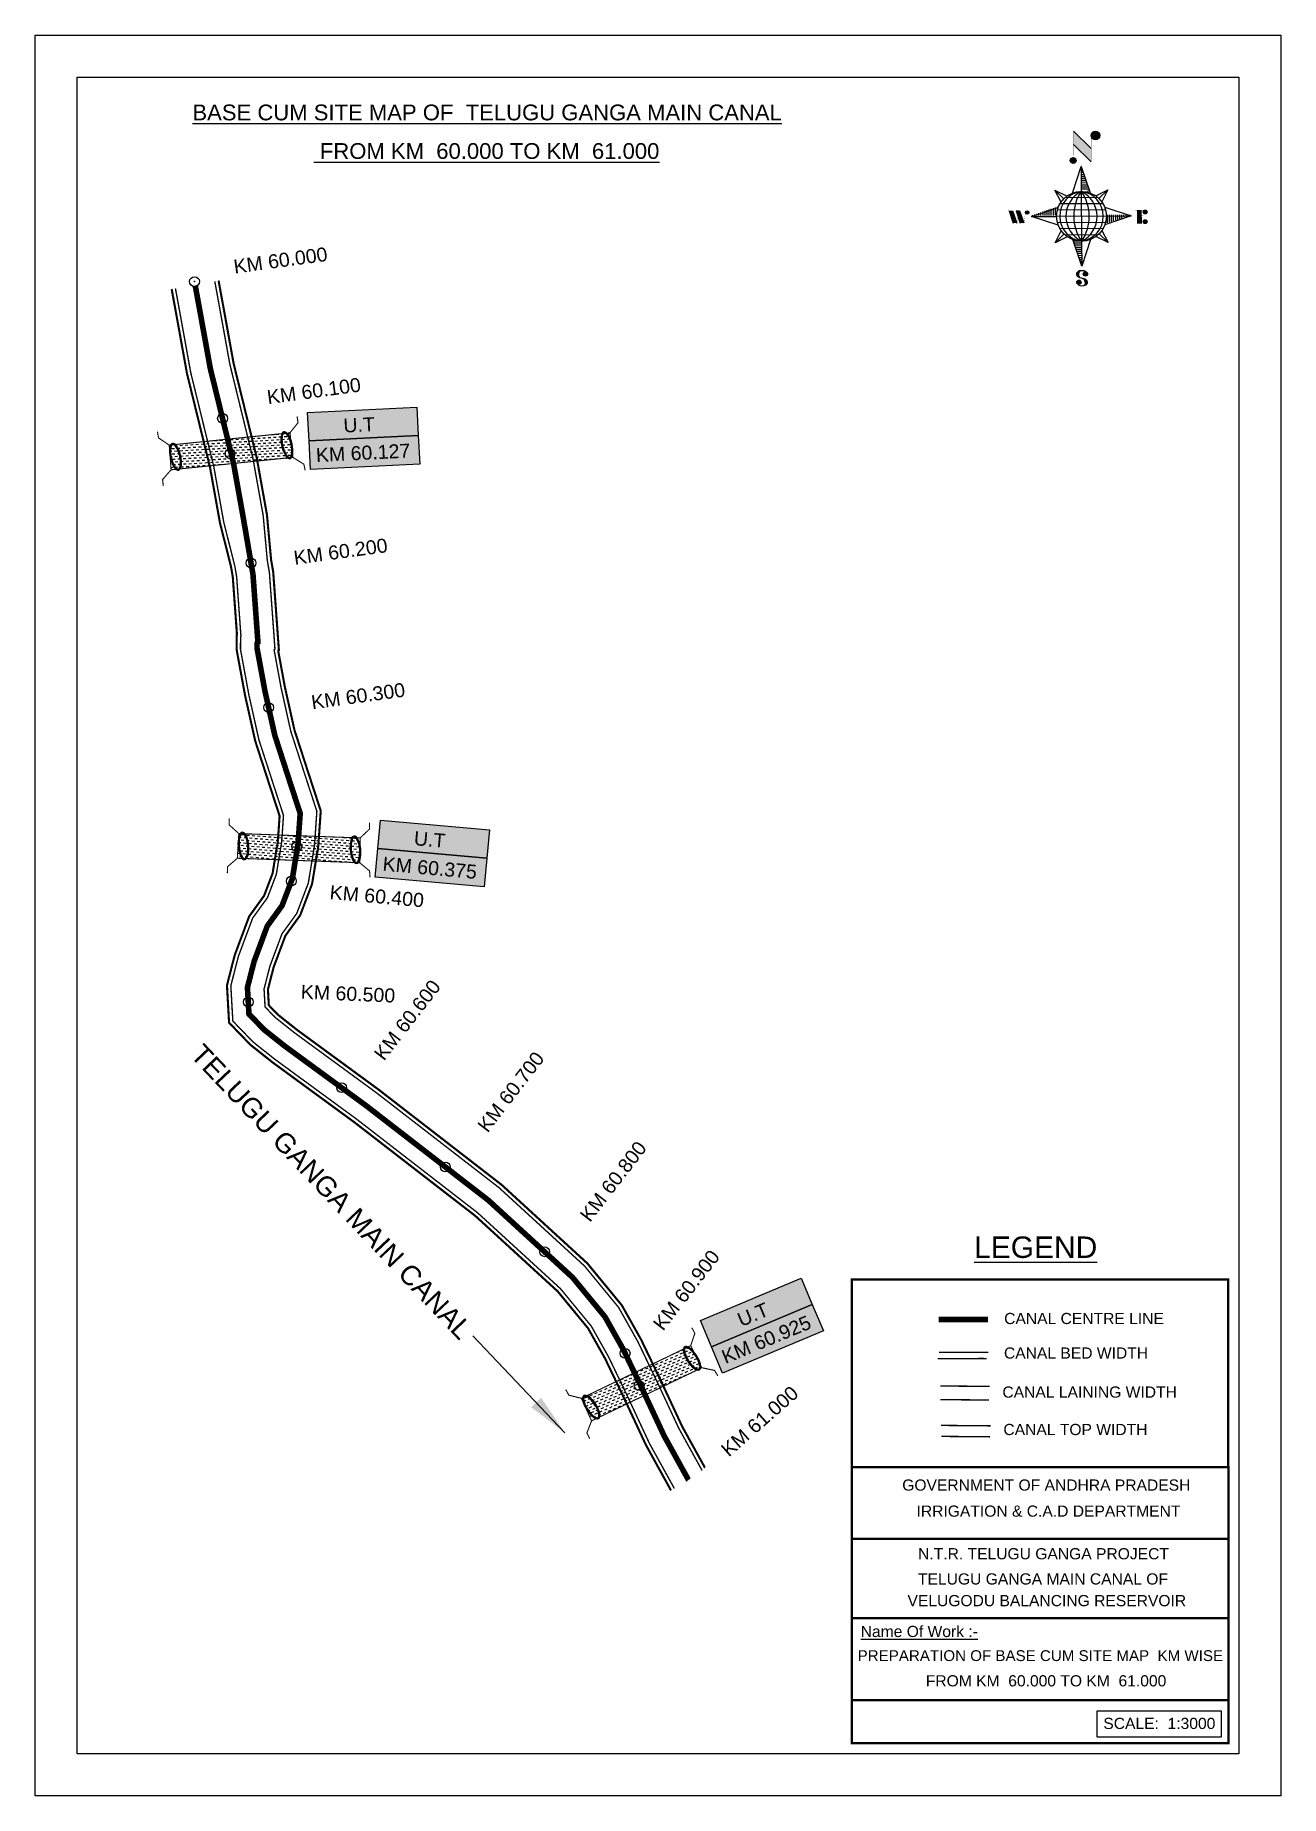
# Model space of a CAD drawing. Header units: inches. Extents: x 248738 to 249629, y 1712519 to 1713779.
import ezdxf

# ---------------------------------------------------------------- set-up
doc = ezdxf.new("R2010")
doc.units = ezdxf.units.IN
doc.header["$MEASUREMENT"] = 0
doc.header["$PDMODE"] = 32
doc.header["$PDSIZE"] = 7
doc.linetypes.add('ACAD_ISO02W100', pattern=[15, 12, -3])
for name, color, linetype in [('AQUADUCT', 1, 'Continuous'), ('bed with', 5, 'Continuous'), ('bord', 1, 'Continuous'), ('canal', 1, 'Continuous'), ('chainage', 7, 'Continuous'), ('FRAME 025', 7, 'Continuous'), ('laying', 4, 'Continuous'), ('lining', 4, 'Continuous'), ('STREAM', 4, 'Continuous'), ('Stu coo', 3, 'Continuous'), ('TEXT', 7, 'Continuous'), ('top of bund', 1, 'Continuous'), ('UT', 173, 'ACAD_ISO02W100'), ('V', 6, 'Continuous'), ('ZSTU', 7, 'Continuous')]:
    doc.layers.add(name, color=color, linetype=linetype)
doc.styles.get("Standard").update_dxf_attribs({"font": 'arial.ttf'})
doc.dimstyles.get("Standard").update_dxf_attribs({"dimtxt": 0.18, "dimasz": 0.18, "dimexe": 0.18, "dimexo": 0.0625, "dimgap": 0.09, "dimtad": 0, "dimtih": 1, "dimtoh": 1, "dimdec": 4, "dimzin": 0, "dimdsep": 46, "dimtxsty": 'Standard', "dimcen": 0.09, "dimadec": 0, "dimazin": 0, "dimtfac": 1, "dimtdec": 4, "dimtofl": 0, "dimtmove": 0, "dimatfit": 3, "dimfxl": 1, "dimtolj": 1, "dimtzin": 0, "dimarcsym": 0})
pattern_1 = [(267.2971131487395, (-8720374.9383359, 50637915.13839893), (10.53672553373347, -0.4974314379093613), [])]
pattern_2 = [(357.2971131487395, (-8720374.9383359, 50637915.13839893), (0.4974314379093601, 10.53672553373348), [])]

# ---------------------------------------------------------------- blocks, each defined once
blk = doc.blocks.new('GGF')
at = {"layer": 'STREAM'}
h = blk.add_hatch(dxfattribs=at)
h.set_pattern_fill('DASH', color=256, scale=10, angle=-6.082734917303942, style=0)
h.set_pattern_definition([(353.9172650826961, (-115347.3726237068, 1016.387648081312), (1.375417949938526, 1.110506849590268), [1.25, -1.25])])
h.paths.add_polyline_path([(406186.8358267642, 1485623.894007653), (406186.3350356966, 1485618.16585714), (406185.8342446289, 1485612.437706626), (406242.6024607782, 1485608.895201602), (406242.8636284556, 1485614.639267362), (406243.1247961327, 1485620.383333121)])
at = {"layer": 'laying', "linetype": 'ByBlock', "extrusion": (0, 0, -1)}
for centre in [(406188.8340515448, 1485618.100544371), (406240.8092758137, 1485614.964376942)]:
    blk.add_ellipse(centre, major_axis=(0.4022038884711088, -6.365555352701567), ratio=0.3887167828476952, dxfattribs=at)
at = {"layer": 'laying', "linetype": 'ByBlock'}
for points in [[(406189.2044231551, 1485612.238788546), (406189.1301593552, 1485612.234096231), (406189.0528622998, 1485612.245618227), (406188.8631006061, 1485612.324588027), (406188.7519765225, 1485612.394145026), (406188.5122836892, 1485612.610022701), (406188.3845252309, 1485612.755754402), (406187.9901122551, 1485613.318903608), (406187.7273521348, 1485613.85898441), (406187.2895556467, 1485615.151754198), (406187.1131680161, 1485615.903753204), (406186.8806331598, 1485617.489787864), (406186.8243655579, 1485618.323341603), (406186.8412834518, 1485619.932858505), (406186.9146281564, 1485620.708349793), (406187.1740924141, 1485622.067517512), (406187.3614922329, 1485622.65073727), (406187.7140922088, 1485623.356040432), (406187.8630650354, 1485623.567618286), (406188.1141012118, 1485623.821781273), (406188.2175726035, 1485623.889167762), (406188.3951326545, 1485623.961233407), (406188.4694103668, 1485623.970225642), (406188.6399464445, 1485623.94807565), (406188.7398646418, 1485623.913414563), (406188.9754422541, 1485623.761023998), (406189.1085637353, 1485623.642922326), (406189.3815283708, 1485623.318037364), (406189.5211763898, 1485623.111945711), (406189.9516964495, 1485622.33059618), (406190.2214699374, 1485621.608086816), (406190.6248590543, 1485619.961048005), (406190.7595287117, 1485619.037350996), (406190.8632364098, 1485617.186895084), (406190.8321935693, 1485616.26108243), (406190.6143732872, 1485614.607066808), (406190.4262052957, 1485613.879561222), (406190.055177624, 1485613.01905299), (406189.9016287614, 1485612.765040143), (406189.6325239488, 1485612.445281366), (406189.5169377527, 1485612.35368761), (406189.3392356181, 1485612.260876767), (406189.2716159608, 1485612.243034084), (406189.2044231551, 1485612.238788546)], [(406241.179647424, 1485609.102621116), (406241.1053836241, 1485609.097928802), (406241.0280865688, 1485609.109450798), (406240.838324875, 1485609.188420597), (406240.7272007914, 1485609.257977597), (406240.4875079581, 1485609.473855271), (406240.3597494998, 1485609.619586973), (406239.965336524, 1485610.182736179), (406239.7025764037, 1485610.722816981), (406239.2647799156, 1485612.015586769), (406239.088392285, 1485612.767585774), (406238.8558574287, 1485614.353620435), (406238.7995898268, 1485615.187174174), (406238.8165077207, 1485616.796691076), (406238.8898524253, 1485617.572182364), (406239.149316683, 1485618.931350083), (406239.3367165019, 1485619.514569841), (406239.6893164777, 1485620.219873002), (406239.8382893043, 1485620.431450857), (406240.0893254807, 1485620.685613844), (406240.1927968724, 1485620.753000333), (406240.3703569234, 1485620.825065977), (406240.4446346357, 1485620.834058213), (406240.6151707135, 1485620.811908221), (406240.7150889107, 1485620.777247134), (406240.950666523, 1485620.624856569), (406241.0837880042, 1485620.506754897), (406241.3567526398, 1485620.181869935), (406241.4964006587, 1485619.975778282), (406241.9269207185, 1485619.194428751), (406242.1966942063, 1485618.471919387), (406242.6000833233, 1485616.824880576), (406242.7347529806, 1485615.901183567), (406242.8384606787, 1485614.050727655), (406242.8074178382, 1485613.124915001), (406242.5895975561, 1485611.470899379), (406242.4014295646, 1485610.743393793), (406242.0304018929, 1485609.882885561), (406241.8768530303, 1485609.628872714), (406241.6077482177, 1485609.309113937), (406241.4921620216, 1485609.21752018), (406241.314459887, 1485609.124709338), (406241.2468402297, 1485609.106866655), (406241.179647424, 1485609.102621116)]]:
    blk.add_open_spline(points, degree=3, knots=[0, 0, 0, 0, 0.1890722348827286, 0.1890722348827286, 0.3781444697654573, 0.3781444697654573, 0.567216704648186, 0.567216704648186, 0.9642381621637766, 0.9642381621637766, 1.361259619679367, 1.361259619679367, 1.758281077194958, 1.758281077194958, 2.155302534710549, 2.155302534710549, 2.552323992226139, 2.552323992226139, 2.807761081817867, 2.807761081817867, 3.012439963152372, 3.012439963152372, 3.217118844486876, 3.217118844486876, 3.421797725821381, 3.421797725821381, 3.626476607155885, 3.626476607155885, 3.831155488490389, 3.831155488490389, 4.280922883927905, 4.280922883927905, 4.730690279365422, 4.730690279365422, 5.180457674802938, 5.180457674802938, 5.630225070240454, 5.630225070240454, 5.896844194109022, 5.896844194109022, 6.112115499412711, 6.112115499412711, 6.283185307179586, 6.283185307179586, 6.283185307179586, 6.283185307179586], dxfattribs=at)
at = {"layer": 'UT', "ltscale": 0.2, "const_width": 0.4999999999999999}
for points in [[(406181.0067191261, 1485605.627956516), (406181.2043290924, 1485608.621441158), (406185.8342446289, 1485612.437706626), (406186.3350356966, 1485618.16585714), (406186.8358267643, 1485623.894007653), (406182.485284513, 1485628.02592998), (406182.4731358847, 1485631.025905382)], [(406186.8358267643, 1485623.894007653), (406243.1247961327, 1485620.383333121)], [(406247.6637609265, 1485627.388723734), (406247.5913202798, 1485624.389598469), (406243.1247961327, 1485620.383333121), (406242.8636284556, 1485614.639267362), (406242.6024607783, 1485608.895201602), (406247.1217425518, 1485604.948545771), (406247.2591485833, 1485601.95169416)], [(406185.8342446289, 1485612.437706626), (406242.6024607783, 1485608.895201602)]]:
    blk.add_lwpolyline(points, dxfattribs=at)
blk = doc.blocks.new('*X3')
at = {"color": 0, "linetype": 'Continuous'}
for p, q in [((6321.563175437702, 239.2074203663178), (6322.581924588794, 240.2261695174094)), ((6321.571094283617, 239.3921159075293), (6322.524536642279, 240.3455582661906)), ((6321.579013129532, 239.5768114487408), (6322.467148695763, 240.4649470149719)), ((6321.586931975447, 239.7615069899523), (6322.409760749248, 240.5843357637531)), ((6321.594850821361, 239.9462025311638), (6322.352372802732, 240.7037245125344)), ((6321.602769667276, 240.1308980723753), (6322.294984856217, 240.8231132613157)), ((6321.610688513191, 240.3155936135868), (6322.322610836808, 241.0275159372032)), ((6321.618607359106, 240.5002891547983), (6322.339575221931, 241.2212570176224)), ((6321.670405508729, 239.1378737420482), (6322.639312535309, 240.1067807686281)), ((6321.756101028845, 239.046792566867), (6322.694551492757, 239.9852430307802)), ((6321.767025283511, 240.8254837745006), (6322.356539607053, 241.4149980980416)), ((6321.841796548961, 238.9557113916858), (6322.784401525116, 239.8983163678416)), ((6321.927492069076, 238.8646302165046), (6322.874251557474, 239.8113897049031)), ((6322.013187589191, 238.7735490413234), (6322.964101589832, 239.7244630419646)), ((6322.075863133939, 241.3110983202248), (6322.373503992176, 241.6087391784607)), ((6322.098883109306, 238.6824678661422), (6323.053951622191, 239.637536379026)), ((6322.184578629423, 238.591386690961), (6323.143801654548, 239.5506097160875)), ((6322.270274149538, 238.5003055157798), (6323.233651686906, 239.463683053149)), ((6322.405772691616, 238.4590273625623), (6323.316199320379, 239.3694539913255)), ((6322.536564177177, 238.4130421528257), (6323.436926723143, 239.3134046987925)), ((6322.667355662737, 238.3670569430892), (6323.557654125907, 239.2573554062594)), ((6322.798147148297, 238.3210717333527), (6323.67838152867, 239.2013061137264)), ((6322.928938633857, 238.2750865236161), (6323.799108931434, 239.1452568211934)), ((6323.059730119417, 238.2291013138795), (6323.919836334197, 239.0892075286604)), ((6323.190521604977, 238.183116104143), (6324.040563736961, 239.0331582361274)), ((6323.334898284248, 238.1507160881169), (6324.161291139725, 238.9771089435944)), ((6323.500484499982, 238.1395256085544), (6324.282018542488, 238.9210596510615)), ((6323.666070715716, 238.1283351289918), (6324.389078986148, 238.8513433994243)), ((6323.83165693145, 238.1171446494292), (6324.558435473549, 238.8439231915289)), ((6324.097210919775, 238.2059219424567), (6324.727791960951, 238.8365029836336)), ((6324.341779298861, 238.2737136262468), (6324.897148448353, 238.8290827757383)), ((6324.586347677948, 238.341505310037), (6325.066504935754, 238.821662567843)), ((6324.830916057034, 238.4092969938271), (6325.235861423155, 238.8142423599477)), ((6325.075484436121, 238.4770886776172), (6325.405217910557, 238.8068221520524)), ((6325.401209342145, 238.6260368883443), (6325.574574397958, 238.7994019441571))]:
    blk.add_line(p, q, dxfattribs=at)
blk = doc.blocks.new('*X2')
at = {"color": 0, "linetype": 'Continuous'}
for p, q in [((6324.425409812192, 240.3018877878409), (6324.530098087213, 240.4065760628617)), ((6324.560821561592, 240.2605228419445), (6324.762767368324, 240.4624686486762)), ((6324.696233310992, 240.2191578960481), (6324.995436649435, 240.5183612344908)), ((6324.831645060392, 240.1777929501517), (6325.228105930546, 240.5742538203053)), ((6324.967056809793, 240.1364280042552), (6325.451206401633, 240.6205775960956)), ((6325.102468559193, 240.0950630583588), (6325.626700194168, 240.619294693334)), ((6325.231508829004, 240.0473266328736), (6325.802193986703, 240.6180117905725)), ((6325.335045025791, 239.9740861343645), (6325.976788801136, 240.6158299097086)), ((6325.438581222579, 239.9008456358553), (6326.100204563527, 240.5624689768027)), ((6325.542117419366, 239.8276051373462), (6326.223620325917, 240.5091080438968)), ((6325.645653616154, 239.754364638837), (6326.347036088308, 240.455747110991)), ((6325.749189812941, 239.6811241403279), (6326.470451850699, 240.4023861780851)), ((6325.852726009729, 239.6078836418188), (6326.593867613089, 240.3490252451792)), ((6325.951486090436, 239.5298670272285), (6326.71728337548, 240.2956643122733)), ((6326.036566250415, 239.4381704919113), (6326.840699137871, 240.2423033793674)), ((6326.121646410395, 239.346473956594), (6326.964114900262, 240.1889424464615)), ((6326.206726570374, 239.2547774212767), (6327.055858370612, 240.1039092215148)), ((6326.291806730354, 239.1630808859595), (6327.135785134496, 240.0070592901021)), ((6326.376886890333, 239.0713843506422), (6327.21571189838, 239.9102093586895)), ((6326.461967050313, 238.9796878153249), (6327.295638662264, 239.8133594272769)), ((6326.547047210292, 238.8879912800077), (6327.375565426148, 239.7165094958642)), ((6326.632127370272, 238.7962947446904), (6327.455492190032, 239.6196595644516)), ((6326.717207530251, 238.7045982093731), (6327.535418953916, 239.5228096330389)), ((6326.788410008449, 236.4777036487165), (6327.354219516036, 237.0435131563033)), ((6326.792225928501, 238.6028399123283), (6327.6153457178, 239.4259597016263)), ((6326.838137672734, 238.4719749612643), (6327.695272481684, 239.3291097702136)), ((6326.884049416966, 238.3411100102004), (6327.775199245568, 239.2322598388009)), ((6326.916746160023, 236.7828164955863), (6327.582476853365, 237.4485471889285)), ((6326.9299611612, 238.2102450591364), (6327.853734496604, 239.1340183945408)), ((6326.975872905432, 238.0793801080725), (6327.849127438164, 238.952634640804)), ((6327.003134980726, 237.9298654880686), (6327.844520379724, 238.7712508870673)), ((6327.012515933215, 237.7624697452613), (6327.839913321284, 238.5898671333306)), ((6327.021896885704, 237.5950740024541), (6327.835306262844, 238.4084833795939)), ((6327.031277838193, 237.4276782596467), (6327.830699204404, 238.2270996258572)), ((6327.040658790683, 237.2602825168395), (6327.826092145964, 238.0457158721205)), ((6327.045082311595, 237.087929342456), (6327.810734190693, 237.8535812215537))]:
    blk.add_line(p, q, dxfattribs=at)
blk = doc.blocks.new('H')
at = {"layer": 'bord', "extrusion": (0.0004278845142637609, 0.00479197890903182, 0.9999884268595202)}
h = blk.add_hatch(dxfattribs=at)
h.set_pattern_fill('LINE', color=8, scale=84.38768555040302, angle=-2.702886851260515, style=0)
h.set_pattern_definition(pattern_2)
h.paths.add_polyline_path([(-492.4668010775931, 785.5898788240738, -0.090992046448718), (-447.9625593584497, 775.2324968557805), (-486.4976985411486, 912.0312741750386)])
h = blk.add_hatch(dxfattribs=at)
h.set_pattern_fill('LINE', color=8, scale=84.38768555040302, angle=-92.70288685126052, style=0)
h.set_pattern_definition(pattern_1)
h.paths.add_polyline_path([(-624.8772989658173, 665.1175860036165, -0.09099204644210665), (-614.5199170010164, 709.6218277204316), (-751.3186943142209, 671.0866885515861)])
h = blk.add_hatch(dxfattribs=at)
h.set_pattern_fill('LINE', color=8, scale=84.38768555040302, angle=-92.70288685126052, style=0)
h.set_pattern_definition(pattern_1)
h.paths.add_polyline_path([(-245.5531129193259, 647.210278397426), (-371.9945082624909, 653.17938094493, -0.09099204644878103), (-382.3518902289215, 608.6751392250881)])
h = blk.add_hatch(dxfattribs=at)
h.set_pattern_fill('LINE', color=8, scale=84.38768555040302, angle=-2.702886851260515, style=0)
h.set_pattern_definition(pattern_2)
h.paths.add_polyline_path([(-504.4050061509479, 532.7070881242398, -0.090992046448718), (-548.909247870557, 543.064470092766), (-510.3741086877417, 406.2656927765347)])
at = {"layer": 'bord', "extrusion": (0.0004278845142637604, 0.00479197890903182, 0.9999884268595203)}
for p, q in [((-516.2384251924814, 1087.08582315594, -1217.145331720205), (-431.5311611755169, 993.9857607749291, -1216.735438367611)), ((-519.3860571105615, 1020.408509141766, -1216.824464901347), (-434.678793075087, 927.3084467682056, -1216.414571548796)), ((-538.2690597721958, 773.6536562892143, -1215.633927328097), (-487.0181812191731, 906.212239655666, -1216.291082326422)), ((-487.0181812191731, 906.212239655666, -1216.291082326422), (-492.9870239489828, 779.7722960542887, -1215.682623766277)), ((-487.0181812191731, 906.212239655666, -1216.291082326422), (-448.4827650671941, 769.4150330077391, -1215.652034309381)), ((-626.736305744329, 793.7732813858893, -1215.692487060367), (-566.811349663476, 760.1895317081362, -1215.557193835181)), ((-626.736305744329, 793.7732813858893, -1215.692487060367), (-584.1428260545363, 746.9596384149045, -1215.486379775655)), ((-598.946746484784, 730.9517588270828, -1215.4033350249), (-626.736305744329, 793.7732813858893, -1215.692487060367)), ((-421.3357812265749, 753.3219341966324, -1215.586531535218), (-358.5136001041974, 781.1110481221694, -1215.746578873753)), ((-358.5136001041974, 781.1110481221694, -1215.746578873753), (-405.3276889660046, 738.5181495659053, -1215.522440984547)), ((-358.5136001041974, 781.1110481221694, -1215.746578873753), (-392.0976094479556, 721.1868434431963, -1215.445049781629)), ((-864.6667208376457, 700.9117660832126, -1215.145683569252), (-846.8602190883248, 637.7003116968554, -1214.850391321915)), ((-846.885899517627, 700.0723706756253, -1215.149269383754), (-829.079397758178, 636.8609162860084, -1214.853977136408)), ((-829.1050781964441, 699.2329752675723, -1215.152855198257), (-811.2985764592304, 636.0215208844747, -1214.857562950931)), ((-829.1050781964441, 699.2329752675723, -1215.152855198257), (-811.3242568973801, 698.393579858588, -1215.156441012743)), ((-811.3242568973801, 698.393579858588, -1215.156441012743), (-793.5177551378147, 635.1821254740935, -1214.861148765422)), ((-751.8386587080895, 665.2704204607289, -1215.023166955395), (-615.0399729244527, 703.8051171880215, -1215.266361263119)), ((-751.8386587080895, 665.2704204607289, -1215.023166955395), (-625.3972626964678, 659.3013864478562, -1215.048666080719)), ((-619.2784603905748, 614.0198538512923, -1214.834293591338), (-751.8386587080895, 665.2704204607289, -1215.023166955395)), ((-246.0730746499612, 641.3942844460253, -1215.12516345687), (-382.8717604242847, 602.859587718267, -1214.881969149149)), ((-378.6332729603746, 692.6448510554619, -1215.314036820931), (-246.0730746499612, 641.3942844460253, -1215.12516345687)), ((-372.5144706616993, 647.363318458898, -1215.099664331546), (-246.0730746499612, 641.3942844460253, -1215.12516345687)), ((-213.4791469212505, 669.2951450282708, -1215.272811938016), (-216.710715676134, 600.8397693103179, -1214.943388670676)), ((-197.1518122339039, 599.9164343632292, -1214.947333066632), (-193.9202434780891, 668.3718100786209, -1215.276756333961)), ((-639.398133254319, 525.5536567845847, -1214.401751538512), (-605.8141239105607, 585.4778614635579, -1214.703280630637)), ((-639.398133254319, 525.5536567845847, -1214.401751538512), (-592.5840443923953, 568.1465553403832, -1214.625889427719)), ((-576.5759521321743, 553.3427707091905, -1214.561798877043), (-639.398133254319, 525.5536567845847, -1214.401751538512)), ((-510.8935521394596, 400.4524652508553, -1213.857248085843), (-549.4289682914387, 537.2496718976181, -1214.496296102879)), ((-371.1754276144202, 512.8914235194679, -1214.455843351893), (-431.1003836950404, 546.475173198618, -1214.591136577086)), ((-371.1754276144202, 512.8914235194679, -1214.455843351893), (-413.7689073036308, 559.7050664918497, -1214.661950636613)), ((-398.9649868734996, 575.7129460782744, -1214.74499538736), (-371.1754276144202, 512.8914235194679, -1214.455843351893)), ((-459.6426735860878, 533.0110486173071, -1214.514403084168), (-510.8935521394596, 400.4524652508553, -1213.857248085843)), ((-504.9247094094171, 526.8924088519998, -1214.465706645989), (-510.8935521394596, 400.4524652508553, -1213.857248085843))]:
    blk.add_line(p, q, dxfattribs=at)
at = {"layer": 'bord', "color": 8, "linetype": 'ByBlock', "extrusion": (0.0004278845142637604, 0.00479197890903182, 0.9999884268595203)}
for p, q in [((-386.4701403837535, 711.3830894059502, -1215.400477790083), (-605.4730712235323, 721.7215742594562, -1215.35631111762)), ((-410.8462962137419, 744.2142448802479, -1215.547375515144), (-578.1125475389999, 752.110393114388, -1215.51364266185)), ((-492.9872379411827, 779.772306161467, -1215.682623723144), (-504.9247094094171, 526.8924088519998, -1214.465706645989)), ((-372.5145726100891, 647.3634304928128, -1215.099664824794), (-625.3973747401615, 659.3012845208868, -1215.048665544341)), ((-378.0217974673142, 615.9429816137999, -1214.946740470406), (-622.87451776542, 627.5017590741627, -1214.897360629442)), ((-375.037429585529, 679.1629559395369, -1215.250969739694), (-619.8901498829364, 690.7217333998997, -1215.201589898729)), ((-392.4388761268347, 584.9431407540105, -1214.792019251512), (-611.441806967312, 595.2816256079823, -1214.747852579053)), ((-419.7993998112506, 554.5543218990788, -1214.634687707282), (-587.06565113744, 562.4504701336846, -1214.600954853988))]:
    blk.add_line(p, q, dxfattribs=at)
at = {"layer": 'bord', "extrusion": (0.0004278845142637604, 0.00479197890903182, 0.9999884268595203)}
for points, const_width, elevation in [([(-522.0131121619479, 959.550775259228), (-515.7175743466119, 1092.906934415961)], 1.60540055982536, -1212.142843617219), ([(-434.158262363472, 933.1277235058805), (-427.8627245295095, 1066.483882669366)], 1.60540055982536, -1212.142843617219), ([(-870.0736340994383, 707.00824508073), (-846.3658724653925, 705.889038352192)], 0.6421602239301444, -1212.142843617219), ([(-828.5594987093612, 642.6768581911618), (-855.2307305332708, 643.935965762368)], 0.6421602239301444, -1212.142843617219), ([(-828.5594987093612, 642.676858191162), (-820.953748198869, 677.9586989512691)], 0.6421602239301444, -1212.142843617223), ([(-810.7786774830411, 641.8374531447001), (-784.1074456587239, 640.5783455765209)], 0.6421602239301444, -1212.142843617222), ([(-792.9978562549747, 640.9980480956772), (-781.589230506466, 693.9208092413096)], 0.6421602239301444, -1212.142843617218), ([(-222.7385766651839, 675.5731321041832), (-173.8413183107752, 673.2647682324088)], 0.7063762463231584, -1212.142843617221), ([(-194.785239975681, 644.8497587676384), (-185.0057882997701, 644.3880859934699)], 0.7063762463231584, -1212.14284361722), ([(-177.0730277270245, 604.8086065300355), (-225.9702860934822, 607.1169704015771)], 0.7063762463231584, -1212.142843617222)]:
    blk.add_lwpolyline(points, dxfattribs=dict(at, const_width=const_width, elevation=elevation))
for points, const_width, elevation in [([(-413.6616245851993, 1073.140134249887, 1), (-397.6117714248124, 1057.729118476532, 1)], 22.25077962579039, -1212.14284361722), ([(-530.3419430367337, 949.5474510251247, 1), (-519.6420409089901, 939.2734405104861, 1)], 14.83385308386026, -1212.142843617223), ([(-775.9087905502321, 696.5833098740303, 1), (-769.4888492682775, 690.418903565154, 1)], 8.900311850316152, -1212.142843617216), ([(-177.8339587833615, 666.8757400336997, 1), (-170.7720233739972, 660.0948930920731, 1)], 9.790343035347762, -1212.142843617223), ([(-180.1423226412179, 617.9784816729323, 1), (-173.0803872516442, 611.1976347345654, 1)], 9.790343035347762, -1212.142843617219), ([(-489.8397168474219, 361.7280028313068, 1), (-498.0671858660056, 369.1142257457323, 1)], 11.05656073458609, -1212.142843617215), ([(-525.1949096693778, 321.5505605205689, 1), (-533.4223786795214, 328.9367834347616, 1)], 11.05656073458609, -1212.142843617218)]:
    blk.add_lwpolyline(points, format="xyb", close=True, dxfattribs=dict(at, const_width=const_width, elevation=elevation))
for points, elevation in [([(-537.0436544864716, 317.3909783906986), (-530.686771839954, 310.4778530870033), (-519.7848077441001, 306.8033377354246), (-504.8555995545785, 306.8996049665207), (-493.8614930827366, 309.9751672386152), (-486.3299612487816, 317.6739007300386), (-486.5193926708707, 325.7780890813514), (-490.6180678635317, 333.2605072774198), (-493.5031616341619, 336.2254691210802), (-502.816804350885, 340.8534958871466), (-522.4580017436219, 347.2728260433129), (-530.4257294404489, 351.5824209563287), (-533.6858260648524, 354.5525017987891), (-537.4013079778782, 362.629807892173), (-536.9549017110166, 373.3508360361672), (-530.0284934418471, 380.6827556172281), (-520.0052991440441, 384.0716307398478), (-503.5000552259427, 384.2213990291513), (-492.5323047870551, 379.8708521119993), (-487.1463343054379, 373.2710396641844)], -1212.142843617219), ([(-522.4539065143929, 347.5728294925347), (-526.1949835211592, 353.7751140225195), (-527.7518298353394, 360.6227161141025), (-527.9156661629893, 370.6019260344024), (-525.8991041315983, 375.4503632916039), (-521.3202371541029, 381.1640017041664), (-514.5251386848048, 384.3718976443916)], -1212.142843617221), ([(-504.8555995545785, 306.8996049665207), (-499.0047943263154, 312.3708361831504), (-496.9585419834797, 319.3942984564654), (-497.4612851235933, 326.5275708001649), (-501.2415295758961, 335.3559093211365), (-509.2361390522836, 343.1915685721062)], -1212.142843617219)]:
    blk.add_lwpolyline(points, dxfattribs=dict(at, elevation=elevation))
for centre, radius in [((-405.6366979898718, 1065.434626361347, -1212.142843617228), 22.25077962579068), ((-524.9919919744626, 944.4104457636145, -1212.142843617225), 14.83385308386045), ((-498.4359036135794, 659.1484834742021, -1212.142843617229), 126.5822129822759), ((-772.6988199003781, 693.5011067149355, -1212.142843617225), 8.900311850316273), ((-174.3029910778062, 663.4853165630027, -1212.142843617225), 9.7903430353479), ((-176.6113549475952, 614.5880582008385, -1212.142843617227), 9.7903430353479), ((-493.9534513636986, 365.4211142832808, -1212.142843617226), 11.05656073458623), ((-529.3086441806488, 325.2436719765011, -1212.142843617227), 11.05656073458623)]:
    blk.add_circle(centre, radius, dxfattribs=at)
at = {"layer": 'bord', "color": 8, "linetype": 'ByBlock', "extrusion": (0.0004278845142637604, 0.00479197890903182, 0.9999884268595203)}
for centre, radius, start, end in [((-481.5018944916621, 658.3490694805806, -1212.142843617225), 127.7124113124745, 94.925359787212, 259.6690604518324), ((-436.7958279077627, 656.2386032006533, -1212.142843617224), 140.8227119427793, 113.2864437035868, 241.3079765329169), ((-315.8862391595549, 650.5307512261786, -1212.142843617227), 222.3100112361417, 142.5891607921548, 212.0052594442485), ((-560.0761933124097, 662.0583738566748, -1212.142843617224), 140.8227119427793, 293.2864437035868, 61.30797653291689), ((-680.9857820597445, 667.7662258302183, -1212.142843617228), 222.3100112361417, 322.5891607921548, 32.00525944424854), ((-515.3701267285685, 659.9479075753505, -1212.142843617227), 127.7124113124745, 274.925359787212, 79.66906045183244)]:
    blk.add_arc(centre, radius, start, end, dxfattribs=at)
at = {"layer": 'bord', "extrusion": (0.0004278845142637604, 0.00479197890903182, 0.9999884268595203)}
for points in [[(-515.7175743148887, 1092.906934417125, -1212.142843617227), (-431.0104934413977, 999.8058030862261, -1212.142843617227), (-518.8653432401063, 1026.22885483189, -1212.142843617227), (-434.1582623484545, 933.1277235084416, -1212.142843617227)], [(-864.1466936911305, 706.7284433981881, -1212.142843617225), (-846.3658724649268, 705.889038353589, -1212.142843617225), (-846.34031992468, 643.5162632348297, -1212.142843617225), (-828.5594986876497, 642.6768581867381, -1212.142843617225)], [(-828.5850512369768, 705.049633307593, -1212.142843617229), (-810.804230031204, 704.2102282608984, -1212.142843617229), (-810.778677482168, 641.8374531481927, -1212.142843617229), (-792.9978562541016, 640.9980480994025, -1212.142843617229)], [(-193.4002216503151, 674.1881137788835, -1212.142843617225), (-196.6319310673212, 605.7319520774413, -1212.142843617225), (-212.9591249906118, 675.1114593302475, -1212.142843617225), (-216.1908344065701, 606.6552976257785, -1212.142843617225)]]:
    blk.add_solid(points, dxfattribs=at)
at = {"layer": 'bord', "extrusion": (0.0004278845142637604, 0.00479197890903182, 0.9999884268595203), "xscale": 7.977342409717546, "yscale": 7.977342408231451, "zscale": 7.977342408476333, "rotation": 138.0840426661453}
for name, p in [('*X2', (38300.50170925955, -31929.38484708802, -1212.14284361722)), ('*X3', (38314.39702652739, -31950.87734303279, -1212.142843617221))]:
    blk.add_blockref(name, p, dxfattribs=at)

msp = doc.modelspace()

# ---------------------------------------------------------------- hatches: boundary and pattern name
at = {"layer": 'ZSTU'}
h = msp.add_hatch(color=135, dxfattribs=at)
h.set_gradient(color1=(141, 177, 78), color2=(107, 135, 59), one_color=1, tint=0.3799999952316284, name='CYLINDER')
h.paths.add_polyline_path([(248932.6450712607, 1713509.402404043), (248933.6356243133, 1713488.961889251), (249011.8118223958, 1713492.790446206), (249010.8212693436, 1713513.230960997)])
h.paths.add_polyline_path([(248956.0744817533, 1713492.374488349), (248983.6308207644, 1713493.709876235), (248982.8923870869, 1713508.947792466), (248955.3360480764, 1713507.61240458)], flags=24)
h = msp.add_hatch(color=252, dxfattribs=at)
h.set_gradient(color1=(167, 88, 159), color2=(127, 67, 121), one_color=1, tint=0.3799999952316284, name='CYLINDER')
h.paths.add_polyline_path([(249012.8023754471, 1713472.349931416), (249011.8118223958, 1713492.790446206), (248933.6356243133, 1713488.961889252), (248934.6261773657, 1713468.521374461)])
h.paths.add_polyline_path([(248936.4110209543, 1713470.980289911), (249008.9963733214, 1713474.497796361), (249008.2549680806, 1713489.797032174), (248935.6696157135, 1713486.279525724)], flags=24)
h = msp.add_hatch(color=135, dxfattribs=at)
h.set_gradient(color1=(141, 177, 78), color2=(107, 135, 59), one_color=1, tint=0.3799999952316284, name='CYLINDER')
h.paths.add_polyline_path([(248984.7352574348, 1713217.584233752), (248982.9071501594, 1713197.201548353), (249060.8676890882, 1713190.249558356), (249062.695796364, 1713210.632243755)])
h.paths.add_polyline_path([(249005.6020913474, 1713197.49785948), (249033.0804691945, 1713195.033345047), (249034.4432795611, 1713210.228150846), (249006.9649017146, 1713212.692665279)], flags=24)
h = msp.add_hatch(color=252, dxfattribs=at)
h.set_gradient(color1=(167, 88, 159), color2=(127, 67, 121), one_color=1, tint=0.3799999952316284, name='CYLINDER')
h.paths.add_polyline_path([(249059.0395818119, 1713169.866872959), (249060.8676890883, 1713190.249558356), (248982.9071501594, 1713197.201548353), (248981.079042884, 1713176.818862955)])
h.paths.add_polyline_path([(248983.1824325679, 1713179.000803157), (249055.5658267023, 1713172.50879258), (249056.9350352403, 1713187.774935496), (248984.5516411058, 1713194.266946072)], flags=24)
h = msp.add_hatch(color=135, dxfattribs=at)
h.set_gradient(color1=(141, 177, 78), color2=(107, 135, 59), one_color=1, tint=0.3799999952316284, name='CYLINDER')
h.paths.add_polyline_path([(249213.5827792675, 1712859.56527757), (249221.4794197743, 1712840.685687823), (249293.6720791036, 1712870.924664889), (249285.7754385975, 1712889.804254635)])
h.paths.add_polyline_path([(249241.4124058879, 1712851.540374388), (249266.8644251115, 1712862.186021289), (249260.9776679607, 1712876.260305129), (249235.5256487378, 1712865.614658228)], flags=24)
h = msp.add_hatch(color=252, dxfattribs=at)
h.set_gradient(color1=(167, 88, 159), color2=(127, 67, 121), one_color=1, tint=0.3799999952316284, name='CYLINDER')
h.paths.add_polyline_path([(249301.5687196081, 1712852.045075144), (249293.6720791035, 1712870.924664889), (249221.4794197743, 1712840.685687823), (249229.3760602802, 1712821.806098079)])
h.paths.add_polyline_path([(249230.2161719445, 1712824.726054279), (249297.2585966675, 1712852.767443637), (249291.3481503536, 1712866.898364435), (249224.3057256307, 1712838.856975077)], flags=24)

# ---------------------------------------------------------------- linework, layer by layer
at = {"linetype": 'ByBlock'}
for points in [[(248737.7856222797, 1712519.324015124), (248737.7856222797, 1713779.324015124), (249628.7856222797, 1713779.324015124), (249628.7856222797, 1712519.324015124)], [(249598.7856222797, 1713749.324015124), (249598.7856222797, 1712549.324015124), (248767.7856222797, 1712549.324015124), (248767.7856222797, 1713749.324015124)]]:
    msp.add_lwpolyline(points, close=True, dxfattribs=at)
for p in [(248851.7206421499, 1713603.017154998), (248871.7907907635, 1713505.051910474), (248892.1632871909, 1713401.548137439), (248904.7323379927, 1713298.16897892), (248921.0409107963, 1713173.925796398), (248890.1876209845, 1713087.424444218), (248956.9312905453, 1713026.08629438), (249031.1880507071, 1712969.328342736), (249102.1729837036, 1712908.639718885), (249159.7642347145, 1712836.015181566)]:
    msp.add_point(p)
at = {"color": 2}
for p in [(248877.0897293379, 1713479.874934452), (248924.8897293379, 1713198.604934452), (249169.7797293379, 1712812.924934452)]:
    msp.add_point(p, dxfattribs=at)
at = {"layer": 'bed with', "const_width": 1}
for points in [[(248866.2440350922, 1713603.098259233), (248869.4492521544, 1713585.612534797), (248877.0209730671, 1713543.779445109), (248893.5370186278, 1713476.402020704), (248900.8435482036, 1713435.618282664), (248903.7943789073, 1713403.537535711)], [(248838.0862586131, 1713598.086153493), (248841.3122065215, 1713580.487334107), (248849.0344856087, 1713537.822423795), (248865.5444400481, 1713470.4698482), (248872.6719104722, 1713430.685586239), (248880.5321954745, 1713399.558739167)], [(248880.5321954745, 1713399.558739167), (248881.8461606618, 1713391.876592348), (248884.938280064, 1713349.293740978), (248884.684572217, 1713349.041592012), (248884.6168446687, 1713339.77984978), (248890.562619441, 1713307.506063377), (248897.7963420128, 1713275.039805907), (248908.6230298909, 1713241.656078248), (248915.3879953717, 1713220.943066214), (248914.0820659891, 1713202.100494962), (248910.2549486867, 1713178.759643271), (248903.9121299387, 1713162.096746478), (248893.2920486572, 1713147.404431311), (248883.0925040981, 1713120.047958105), (248877.7135526347, 1713099.015818186), (248879.1402311019, 1713073.777133593), (248893.6333252884, 1713058.789639495), (248909.1340747968, 1713046.474365115), (248967.5196644598, 1713003.701710369), (249054.371499593, 1712936.454268222), (249113.5314015628, 1712882.218373192), (249135.572962911, 1712855.428479104), (249147.8463114469, 1712833.5713384), (249160.7291529363, 1712806.774121693), (249177.1302602165, 1712771.581486847), (249194.9918761452, 1712739.219273222)], [(248903.7943789073, 1713403.537535711), (248905.3012980141, 1713394.727276555), (248909.2611786119, 1713340.194127926), (248908.6496472728, 1713339.586354076), (248913.6928392348, 1713312.211805527), (248920.5891166631, 1713281.260062997), (248931.0644287849, 1713248.959790656), (248939.2494633041, 1713223.89880269), (248937.5493926867, 1713199.369373942), (248933.1585099892, 1713172.590225633), (248924.8613287372, 1713150.793122426), (248914.2894100187, 1713136.167437593), (248905.6449545777, 1713112.981910799), (248901.4819060411, 1713096.704050718), (248902.207227574, 1713083.872735311), (248909.5241333874, 1713076.306229409), (248923.4533838791, 1713065.239503789), (248981.719794216, 1713022.554158535), (249069.5959590828, 1712954.513600683), (249130.7020571131, 1712898.493495712), (249155.1264957649, 1712868.8073898), (249168.7911472289, 1712844.472530503), (249182.0603057395, 1712816.871747212), (249198.1811984594, 1712782.280382056), (249214.8120965463, 1712752.148020079)], [(249418.3798752108, 1712832.232512788), (249416.3245548338, 1712832.260071284), (249383.5322199594, 1712832.237051898), (249383.2957666005, 1712832.246219143)], [(249419.5003293658, 1712836.637770707), (249416.3526339615, 1712836.67997617), (249384.1933932037, 1712836.657401201)]]:
    msp.add_lwpolyline(points, dxfattribs=at)
at = {"layer": 'canal', "color": 6, "const_width": 4}
for points in [[(249419.3436616633, 1712860.254455903), (249416.7421537722, 1712860.289337883), (249384.1471895365, 1712860.266457046)], [(249384.1471895365, 1712860.266457046), (249419.3436616633, 1712860.254455903)]]:
    msp.add_lwpolyline(points, dxfattribs=at)
at = {"layer": 'FRAME 025', "lineweight": -3, "const_width": 1.636994106223717}
for points in [[(249321.9863542379, 1712888.726774658), (249591.0945194124, 1712888.726774658), (249591.0945194124, 1712754.49842073), (249321.9863542379, 1712754.49842073)], [(249321.9863542381, 1712754.49842073), (249591.4600546384, 1712754.49842073), (249591.4600546384, 1712556.95252096), (249321.9863542381, 1712556.95252096)]]:
    msp.add_lwpolyline(points, close=True, dxfattribs=at)
for points in [[(249321.9863542381, 1712703.208178689), (249591.4600546384, 1712703.208178689)], [(249321.9863542381, 1712646.344383779), (249591.4600546384, 1712646.344383779)], [(249321.9863542381, 1712587.713880653), (249591.4600546384, 1712587.713880653)]]:
    msp.add_lwpolyline(points, dxfattribs=at)
at = {"layer": 'lining', "const_width": 1}
for points in [[(248868.7348461109, 1713603.375626677), (248871.9087841153, 1713586.06054185), (248879.4673443485, 1713544.300163755), (248895.9839223498, 1713476.920567252), (248903.3061039494, 1713436.049462422), (248906.258593254, 1713403.959018396)], [(248835.6056396431, 1713597.753184399), (248838.8526745606, 1713580.039327054), (248846.5881143274, 1713537.301705149), (248863.0975363261, 1713469.951301652), (248870.2093547265, 1713430.254406482), (248878.0679811278, 1713399.137256482)], [(248878.0679811278, 1713399.137256482), (248879.3615062812, 1713391.574613089), (248882.361701828, 1713350.257683039), (248882.1921660473, 1713350.089188953), (248882.1151741879, 1713339.56055218), (248888.1123842933, 1713307.007573743), (248895.3818531727, 1713274.380880368), (248906.2457630589, 1713240.8823799), (248912.8602974975, 1713220.629958536), (248911.5961203644, 1713202.389808629), (248907.8287239724, 1713179.413183274), (248901.6929351507, 1713163.29416428), (248891.0677519028, 1713148.594790815), (248880.703473327, 1713120.796480065), (248875.1957185874, 1713099.260708808), (248876.69669334, 1713072.707684258), (248891.9499769729, 1713056.934068529), (248907.6171988347, 1713044.486532628), (248966.0154134263, 1713001.704628995), (249052.7587390538, 1712934.541203342), (249111.7124761867, 1712880.494313604), (249133.5016140917, 1712854.011221616), (249145.6275788429, 1712832.416551101), (249158.4694969191, 1712805.704457973), (249174.9002879451, 1712770.448129304), (249192.7284638096, 1712738.146503394)], [(248906.258593254, 1713403.959018396), (248907.7859523946, 1713395.029255814), (248911.8377568479, 1713339.230185865), (248911.347161953, 1713338.742605378), (248916.1430743825, 1713312.710295161), (248923.0036055032, 1713281.918988536), (248933.4416956169, 1713249.733489004), (248941.7771611783, 1713224.211910368), (248940.0353383115, 1713199.080060275), (248935.5847347034, 1713171.936685629), (248927.0805235251, 1713149.595704624), (248916.5137067731, 1713134.977078089), (248908.0339853489, 1713112.233388839), (248903.9997400884, 1713096.459160096), (248904.6507653358, 1713084.942184646), (248911.207481703, 1713078.161800375), (248924.9702598412, 1713067.227336276), (248983.2240452495, 1713024.551239909), (249071.208719622, 1712956.426665562), (249132.5209824892, 1712900.2175553), (249157.1978445842, 1712870.224647289), (249171.0098798329, 1712845.627317802), (249184.3199617568, 1712817.941410932), (249200.4111707308, 1712783.4137396), (249216.7594770287, 1712753.793385935)], [(249385.2143515964, 1712812.600757039), (249409.9222266722, 1712812.416420258), (249420.6025030858, 1712812.293781573)], [(249385.1763055728, 1712802.837909647), (249412.0276176336, 1712802.632892118), (249420.0703857878, 1712802.54047412)]]:
    msp.add_lwpolyline(points, dxfattribs=at)
at = {"layer": 'top of bund', "const_width": 1}
for points in [[(248869.1595322289, 1713603.831941221), (248872.4006905075, 1713586.150143261), (248879.9566186047, 1713544.404307485), (248896.4733030942, 1713477.024276561), (248903.7986150986, 1713436.135698373), (248906.7514361233, 1713404.043314932)], [(248835.1387387505, 1713597.527168116), (248838.3607681684, 1713579.949725643), (248846.0988400712, 1713537.197561419), (248862.6081555817, 1713469.847592342), (248869.7168435773, 1713430.16817053), (248877.5751382585, 1713399.052959945)], [(248877.5751382585, 1713399.052959945), (248878.8645754051, 1713391.514217237), (248881.8463861808, 1713350.450471451), (248881.6936848134, 1713350.298708341), (248881.6148400917, 1713339.51669266), (248887.6223372638, 1713306.907875816), (248894.8989554047, 1713274.24909526), (248905.7703096925, 1713240.72764023), (248912.3547579227, 1713220.567337), (248911.0989312394, 1713202.447671363), (248907.3434790295, 1713179.543891275), (248901.2490961931, 1713163.53364784), (248890.6228925519, 1713148.832862716), (248880.2256671728, 1713120.946184457), (248874.692151778, 1713099.309686933), (248876.2079857877, 1713072.493794392), (248891.6133073097, 1713056.562954336), (248907.3138236423, 1713044.088966131), (248965.7145632196, 1713001.305212721), (249052.436186946, 1712934.158590366), (249111.3486911114, 1712880.149501686), (249133.0873443279, 1712853.727770118), (249145.1838323221, 1712832.185593641), (249158.0175657156, 1712805.490525229), (249174.4542934908, 1712770.221457795), (249192.3993937813, 1712737.707984689)], [(248906.7514361233, 1713404.043314932), (248908.2828832707, 1713395.089651666), (248912.3530724951, 1713339.037397453), (248911.886664889, 1713338.573855639), (248916.633121412, 1713312.809993088), (248923.4865032712, 1713282.050773644), (248933.9171489833, 1713249.888228674), (248942.2827007532, 1713224.274531904), (248940.5325274365, 1713199.022197541), (248936.0699796463, 1713171.805977629), (248927.5243624827, 1713149.356221064), (248916.958566124, 1713134.739006188), (248908.5117915031, 1713112.083684447), (248904.5033068979, 1713096.410181971), (248905.1394728882, 1713085.156074513), (248911.5441513661, 1713078.532914568), (248925.2736350336, 1713067.624902773), (248983.5248954562, 1713024.950656184), (249071.5312717299, 1712956.809278538), (249132.8847675644, 1712900.562367218), (249157.612114348, 1712870.508098786), (249171.4536263537, 1712845.858275262), (249184.7718929602, 1712818.155343676), (249200.8571651851, 1712783.640411108), (249216.9376221657, 1712754.505354903)], [(249385.7402590659, 1712784.392722474), (249410.3227250856, 1712784.212813851), (249421.1596578139, 1712784.088381591)], [(249420.7310737402, 1712776.233614002), (249412.8155632337, 1712776.324573556), (249385.8821690614, 1712776.52701521)]]:
    msp.add_lwpolyline(points, dxfattribs=at)
at = {"layer": 'V', "color": 6, "const_width": 4}
for points in [[(248852.2363982024, 1713600.203502121), (248855.380729338, 1713583.049934452), (248863.0277293379, 1713540.800934452), (248879.540729338, 1713473.435934452), (248886.7577293379, 1713433.151934452), (248892.1632871909, 1713401.548137439)], [(248892.1632871909, 1713401.548137439), (248893.5737293379, 1713393.301934452), (248897.0997293379, 1713344.743934452), (248896.4487293379, 1713344.096934452), (248896.4247293379, 1713340.814934452), (248902.1277293379, 1713309.858934452), (248909.1927293379, 1713278.149934452), (248919.8437293379, 1713245.307934452), (248927.3187293379, 1713222.420934452), (248925.8157293379, 1713200.734934452), (248921.7067293379, 1713175.674934452), (248914.3867293379, 1713156.444934452), (248903.790729338, 1713141.785934452), (248894.3687293379, 1713116.514934452), (248889.5977293379, 1713097.859934452), (248890.6737293379, 1713078.824934452), (248901.5787293379, 1713067.547934452), (248916.2937293379, 1713055.856934452), (248974.6197293379, 1713013.127934452), (249061.9837293379, 1712945.483934452), (249122.1167293379, 1712890.355934452), (249145.3497293379, 1712862.117934452), (249158.3187293379, 1712839.021934452), (249171.3947293379, 1712811.822934452), (249187.6557293379, 1712776.930934452), (249205.1027293379, 1712745.319934452), (249205.1140087573, 1712745.30455959)]]:
    msp.add_lwpolyline(points, dxfattribs=at)
at = {"layer": 'V', "color": 0}
msp.add_lwpolyline([(249497.4857246293, 1712580.092004581), (249586.1958590034, 1712580.092004581), (249586.1958590034, 1712561.339528277), (249497.4857246293, 1712561.339528277)], close=True, dxfattribs=at)
at = {"layer": 'ZSTU', "color": 135}
for points in [[(248932.6450712605, 1713509.402404042), (249010.821269344, 1713513.230960997), (249011.8118223958, 1713492.790446206), (248933.6356243133, 1713488.961889251)], [(248984.7352574346, 1713217.584233752), (249062.6957963643, 1713210.632243755), (249060.8676890882, 1713190.249558356), (248982.9071501594, 1713197.201548353)], [(249213.5827792677, 1712859.56527757), (249285.7754385978, 1712889.804254635), (249293.6720791036, 1712870.924664889), (249221.4794197743, 1712840.685687823)]]:
    msp.add_lwpolyline(points, close=True, dxfattribs=at)
at = {"layer": 'ZSTU', "color": 252}
for points in [[(248933.6356243133, 1713488.961889251), (249011.8118223958, 1713492.790446206), (249012.8023754472, 1713472.349931417), (248934.6261773657, 1713468.521374461)], [(248982.9071501594, 1713197.201548353), (249060.8676890882, 1713190.249558356), (249059.0395818119, 1713169.866872959), (248981.079042884, 1713176.818862955)], [(249221.4794197743, 1712840.685687823), (249293.6720791036, 1712870.924664889), (249301.5687196082, 1712852.045075144), (249229.3760602803, 1712821.806098078)]]:
    msp.add_lwpolyline(points, close=True, dxfattribs=at)

# ---------------------------------------------------------------- block references
at = {"layer": 'AQUADUCT', "color": 1, "xscale": 0.1408039184319789, "yscale": 0.1408039187081158, "zscale": 0.1408039184379445, "rotation": 3.078330572322649}
msp.add_blockref('H', (249561.3154905355, 1713561.637021584, 170.8847861942989), dxfattribs=at)
at = {"layer": 'laying', "color": 6, "linetype": 'ByBlock', "yscale": 1.539389526937157, "zscale": 1.539389526941385}
for p, xscale, rotation in [((5090.483460831834, -644844.3940198678), 1.539389527221836, 9.390804984259697), ((-316666.012517333, -589244.3286820222), 1.539389527239492, 1.491304860850667), ((823605.4805040068, -587437.2800695887), 1.539389527253747, 29.31417703269849)]:
    msp.add_blockref('GGF', p, dxfattribs=dict(at, xscale=xscale, rotation=rotation))

# ---------------------------------------------------------------- texts
at = {"layer": 'chainage', "color": 0}
for s, rotation, p in [('KM 60.000', 7.886445175344313, (248880.4436086554, 1713608.651741165)), ('KM 60.100', 7.886445175344313, (248904.3359997728, 1713515.191627625)), ('KM 60.300', 7.886445175344313, (248936.005606221, 1713296.857412628)), ('KM 60.400', 354.967405788286, (248948.0857024845, 1713161.101679343)), ('KM 60.500', 357.6216898407265, (248927.5829366983, 1713089.782762602)), ('KM 60.600', 52.40539150433607, (248987.2865152098, 1713044.737070412)), ('KM 60.700', 52.40539150433607, (249061.3703451507, 1712993.311136721)), ('KM 60.800', 52.40539150433607, (249134.5858022815, 1712929.250778776)), ('KM 60.900', 52.40539150433607, (249186.9201647573, 1712851.449354287)), ('KM 61.000', 41.33460353577933, (249233.9545088481, 1712761.36412152))]:
    msp.add_text(s, height=9.999999999999977, rotation=rotation, dxfattribs=at).set_placement(p)
at = {"layer": 'chainage', "color": 6}
msp.add_text('KM 60.200', height=9.999999999999977, rotation=7.886445175344313, dxfattribs=at).set_placement((248923.4365554192, 1713400.236571147))
at = {"layer": 'chainage', "color": 1}
msp.add_text('TELUGU GANGA MAIN CANAL', height=14.04243867787395, rotation=313.4470374286129, dxfattribs=at).set_placement((248847.9706862192, 1713048.900556277))
at = {"layer": 'chainage', "color": 0}
for s, height, p in [('%%ULEGEND', 15.33694249980499, (249409.4363977059, 1712904.271481387)), ('CANAL CENTRE LINE', 8, (249430.9131324928, 1712856.909725351)), ('CANAL BED WIDTH', 8, (249430.7835872046, 1712832.190669767)), ('CANAL LAINING WIDTH', 8, (249429.6592620494, 1712804.246974306)), ('CANAL TOP WIDTH', 8, (249430.3741601211, 1712777.461792353)), ('GOVERNMENT OF ANDHRA PRADESH ', 8, (249357.9943288459, 1712737.70407567)), ('IRRIGATION & C.A.D DEPARTMENT', 8, (249368.2356035704, 1712719.062481266)), ('N.T.R. TELUGU GANGA PROJECT', 8, (249369.3483336227, 1712688.549077556)), ('TELUGU GANGA MAIN CANAL OF', 8, (249369.2771636804, 1712670.518871376)), (' VELUGODU BALANCING RESERVOIR', 8, (249358.6556495453, 1712654.998966647)), ('%%UName Of Work :-', 8, (249328.2944722123, 1712632.943180974)), ('PREPARATION OF BASE CUM SITE MAP  KM WISE', 7.742718181745905, (249326.1051396989, 1712615.760392413)), (' FROM KM  60.000 TO KM  61.000', 8, (249371.7625140235, 1712597.621387747)), ('SCALE:  1:3000', 8, (249501.8475742105, 1712567.12708486))]:
    msp.add_text(s, height=height, dxfattribs=at).set_placement(p)
at = {"layer": 'Stu coo', "color": 0}
for s, height, rotation, p in [('U.T', 9.999999999999988, 2.774399038640346, (248958.4722401825, 1713494.936771807)), ('KM 60.127', 9.999999999999988, 2.774399038640346, (248938.829071705, 1713473.82406226)), ('U.T', 9.999999999999988, 354.8748989152332, (249008.3292463816, 1713199.706290468)), ('KM 60.375', 9.999999999999988, 354.8748989152332, (248985.9708342328, 1713181.493603174)), ('U.T', 9.999999999999986, 22.69777108022064, (249242.7935249488, 1712854.766370691)), ('KM 60.925', 9.999999999999986, 22.69777108022064, (249231.520447793, 1712828.223607012))]:
    msp.add_text(s, height=height, rotation=rotation, dxfattribs=at).set_placement(p)
at = {"layer": 'TEXT', "color": 0}
for s, p in [('%%UBASE CUM SITE MAP OF  TELUGU GANGA MAIN CANAL', (248850.2264132808, 1713718.405793339)), ('%%U FROM KM  60.000 TO KM  61.000', (248937.0186969017, 1713690.796593799))]:
    msp.add_text(s, height=11.29445192087996, dxfattribs=at).set_placement(p)

# ---------------------------------------------------------------- leaders
at = {"layer": 'chainage', "color": 1}
msp.add_leader([(249116.7360455504, 1712779.05323015), (249050.9047077983, 1712848.553537261)], dimstyle='Standard', override={"dimasz": 30, "dimgap": 0.09, "dimtad": 0}, dxfattribs=at)

doc.saveas('drawing.dxf')
